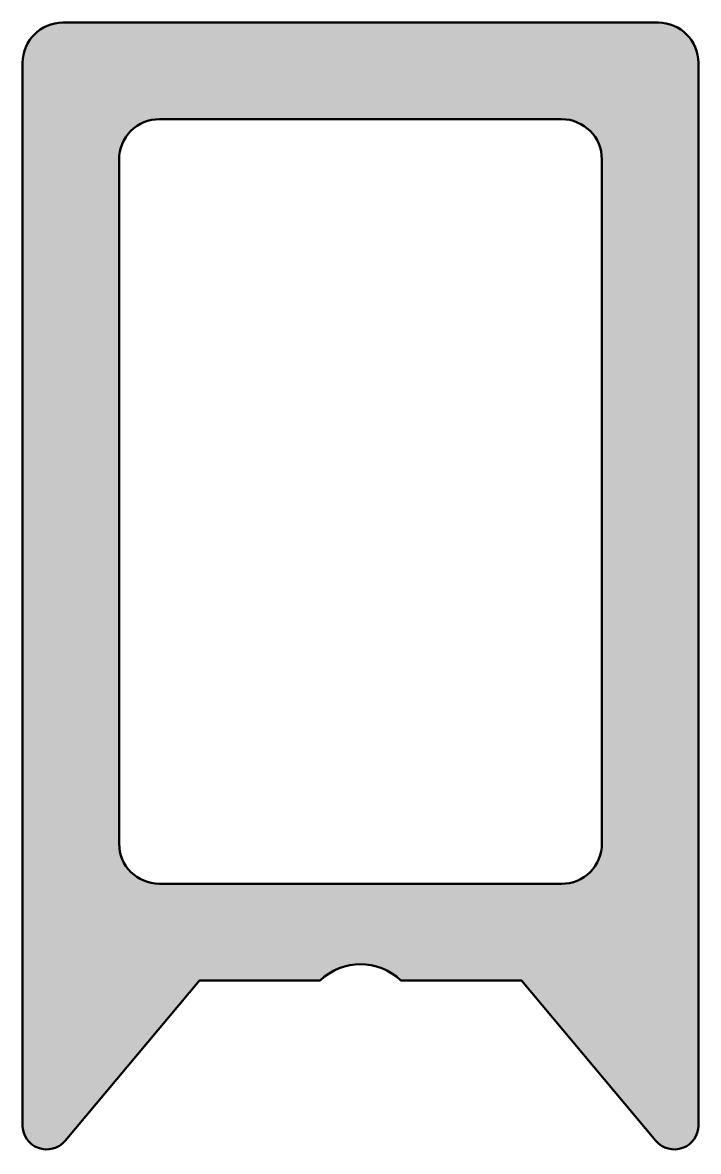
# Model space of a CAD drawing. Extents: x 0 to 8.4, y -14 to 0.
import ezdxf

# ---------------------------------------------------------------- set-up
doc = ezdxf.new("R2010")
doc.units = 0
doc.layers.add('0S-Alu contour', color=7, linetype='Continuous', lineweight=50)
doc.layers.add('0S-Alu hatch', color=252, linetype='Continuous', lineweight=25)

# ---------------------------------------------------------------- blocks, each defined once
blk = doc.blocks.new('438660__54EE3880_FEAD_4173_8F0F_0A09E1829B5A_')
at = {"layer": '0S-Alu hatch'}
h = blk.add_hatch(color=256, dxfattribs=at)
edge = h.paths.add_edge_path()
edge.add_line((0, -0.4999999999999983), (0, -13.70136500884221))
edge.add_arc((0.2986349911577864, -13.70136500884221), 0.2986349911577864, 180, 319.9999999999998)
edge.add_line((0.5274026666550934, -13.89332388097728), (2.199999999999999, -11.9))
edge.add_line((2.199999999999999, -11.9), (3.699999999999999, -11.9))
edge.add_ellipse((4.199999999999999, -12.425), major_axis=(-0.7250000000000014, 0), ratio=1, start_angle=226.3971810272965, end_angle=313.6028189727035, ccw=False)
edge.add_line((4.699999999999999, -11.9), (6.200000000000001, -11.9))
edge.add_line((6.200000000000001, -11.9), (7.872597333344905, -13.89332388097728))
edge.add_arc((8.101365008842214, -13.70136500884221), 0.2986349911577874, 220, 360)
edge.add_line((8.4, -13.70136500884221), (8.4, -0.4999999999999983))
edge.add_arc((7.899999999999998, -0.5), 0.5000000000000018, 0, 90)
edge.add_line((7.899999999999998, 1.8e-15), (0.5, 1.8e-15))
edge.add_arc((0.5000000000000002, -0.4999999999999983), 0.5, 90.00000000000003, 180)
edge = h.paths.add_edge_path()
edge.add_line((1.199999999999999, -10.2), (1.199999999999999, -1.699999999999995))
edge.add_ellipse((1.7, -1.699999999999995), major_axis=(-0.5, 0), ratio=1, start_angle=269.9999999999999, end_angle=360, ccw=False)
edge.add_line((1.700000000000001, -1.199999999999995), (6.699999999999999, -1.199999999999999))
edge.add_ellipse((6.699999999999999, -1.699999999999999), major_axis=(-0.5, 0), ratio=1, start_angle=180, end_angle=270, ccw=False)
edge.add_line((7.199999999999999, -1.699999999999999), (7.2, -10.2))
edge.add_ellipse((6.7, -10.2), major_axis=(-0.5, 0), ratio=1, start_angle=89.99999999999989, end_angle=180, ccw=False)
edge.add_line((6.699999999999999, -10.7), (1.699999999999997, -10.7))
edge.add_ellipse((1.699999999999997, -10.2), major_axis=(-0.4999999999999987, 0), ratio=1, start_angle=0, end_angle=90, ccw=False)
at = {"layer": '0S-Alu contour', "color": 7}
for points in [[(7.899999999999998, 1.8e-15), (0.5, 1.8e-15)], [(0, -0.4999999999999983), (0, -13.70136500884221)], [(8.4, -13.70136500884221), (8.4, -0.4999999999999983)], [(1.700000000000001, -1.199999999999995), (6.699999999999999, -1.199999999999999)], [(1.199999999999999, -10.2), (1.199999999999999, -1.699999999999995)], [(7.199999999999999, -1.699999999999999), (7.2, -10.2)], [(6.699999999999999, -10.7), (1.699999999999997, -10.7)], [(0.5274026666550934, -13.89332388097728), (2.199999999999999, -11.9), (3.699999999999999, -11.9)], [(4.699999999999999, -11.9), (6.200000000000001, -11.9), (7.872597333344905, -13.89332388097728)]]:
    blk.add_lwpolyline(points, dxfattribs=at)
for centre, radius, start, end in [((0.5000000000000002, -0.4999999999999983), 0.5, 90.00000000000003, 180), ((7.899999999999998, -0.5), 0.5000000000000018, 0, 90), ((0.2986349911577864, -13.70136500884221), 0.2986349911577864, 180, 319.9999999999998), ((8.101365008842214, -13.70136500884221), 0.2986349911577874, 220, 0)]:
    blk.add_arc(centre, radius, start, end, dxfattribs=at)
at = {"layer": '0S-Alu contour', "color": 7, "extrusion": (0, 0, -1)}
for centre, radius, start, end in [((-1.7, -1.699999999999995), 0.5, 0, 90.0000000000001), ((-6.699999999999999, -1.699999999999999), 0.5, 90, 180), ((-1.699999999999997, -10.2), 0.4999999999999987, 270, 0), ((-6.7, -10.2), 0.5, 180, 270.0000000000001), ((-4.199999999999999, -12.425), 0.7250000000000015, 46.39718102729649, 133.6028189727035)]:
    blk.add_arc(centre, radius, start, end, dxfattribs=at)
blk = doc.blocks.new('438660__9E276ABC_A40A_411A_98B3_B65DAF92FFC3_')
at = {"layer": '0S-Alu contour', "color": 7}
blk.add_blockref('438660__54EE3880_FEAD_4173_8F0F_0A09E1829B5A_', (0, 0), dxfattribs=at)

msp = doc.modelspace()

# ---------------------------------------------------------------- block references
at = {"layer": '0S-Alu contour', "color": 7}
msp.add_blockref('438660__9E276ABC_A40A_411A_98B3_B65DAF92FFC3_', (0, 0), dxfattribs=at)

doc.saveas('drawing.dxf')
